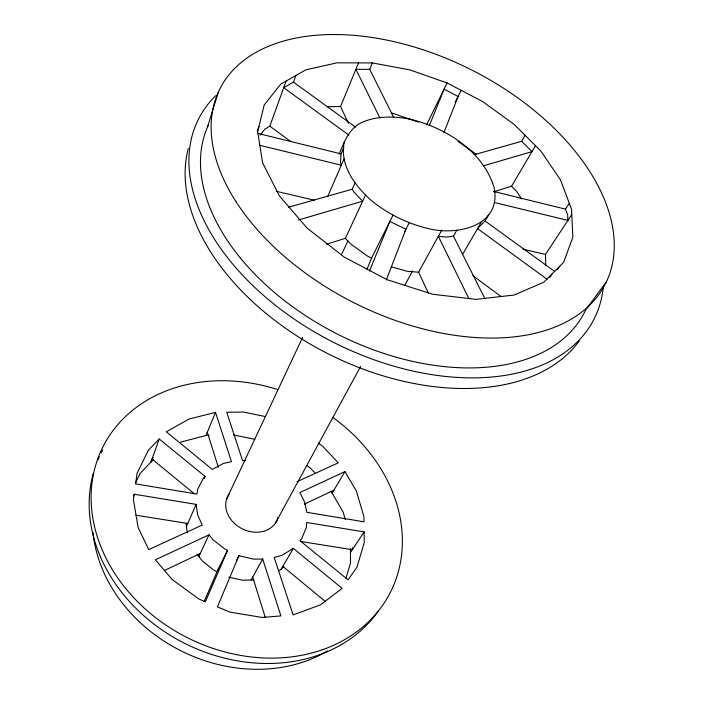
<?xml version="1.0" encoding="UTF-8"?>
<svg xmlns="http://www.w3.org/2000/svg" width="704" height="704" viewBox="0 0 704 704"><rect width="100%" height="100%" fill="white"/><g stroke="black" fill="none" stroke-linecap="round" stroke-linejoin="round"><path stroke-width="1.06" d="M344.291 142.102C339.31 165.211 355.106 185.935 371.307 200.517C388.406 214.377 408.452 224.171 429.95 228.941C458.726 235.673 502.005 225.333 494.058 187.317C482.706 150.841 446.38 128.401 411.066 119.354C394.46 116.107 376.86 115.606 361.134 122.734C348.797 128.973 344.115 142.129 339.152 154.114M343.878 147.4L341.088 153.894L340.437 162.131L341.308 165.185L259.424 145.226M134.191 494.226L133.434 499.734L138.186 527.666L148.72 549.569L202.215 525.096L197.639 514.853L196.117 504.372L134.191 494.226L133.461 496.285M345.937 578.23L350.513 563.068L350.442 548.618M207.574 126.887L218.143 92.717M257.294 131.173L258.984 126.359M260.102 135.194L264.713 129.237L269.834 126.157L286.097 81.057M150.797 462.264L159.245 439.006L205.137 476.441L204.301 478.377M348.902 135.133L283.694 87.71L293.454 82.113L295.882 75.504M386.302 279.99L405.918 229.205L389.875 221.434L369.45 271.058M443.925 132.563L458.102 96.474L444.092 89.144L429.414 125.426M348.418 123.218L340.542 106.506L358.53 62.894M180.154 442.253L205.964 435.503L215.521 412.386L189.174 419.003L166.25 431.781L212.247 469.41L223.643 463.382L231.466 461.63L215.521 412.386M366.951 269.245L371.571 258.095L393.052 215.081M238.902 555.764L217.422 606.848L229.891 612.102L262.134 617.461L280.905 615.912L262.68 559.029L253.898 559.143L238.902 555.764L236.412 560.56M393.712 117.357L369.706 69.318L372.398 62.938L409.746 69.846L447.11 82.966L482.618 101.543L514.474 124.652L540.971 151.184L560.472 179.846L571.507 209.106L572.845 237.23L563.684 262.258L543.849 282.172L514.043 295.055L476.018 299.358L432.546 294.237L387.262 279.77L344.186 257.066L307.164 228.175L279.303 195.765L262.574 162.73L257.682 131.727L264.202 104.975L280.861 84.031L305.844 69.846L337.075 62.823L372.398 62.938M227.577 550.352L205.374 601.779L199.03 599.104L172.119 579.506L155.39 559.786L209.018 534.838L212.687 539.458L224.814 549.032L227.577 550.352L216.867 571.701L214.183 570.416L202.409 561.053L197.041 554.215M327.598 196.803L344.124 158.682M204.125 601.63L218.363 568.718M186.446 526.566L196.117 504.372M288.578 207.231L352.211 189.226L355.133 182.758M326.542 244.226L345.374 238.322L365.693 194.753M198.854 556.521L209.018 534.838M226.521 499.312L302.641 337.286M341.396 254.778L347.934 240.865M135.485 482.944L140.14 473.405L153.551 459.386M426.562 124.934L447.11 82.966M455.189 102.247L461.19 90.332M404.43 232.082L409.182 222.895M275.616 522.799L360.615 366.467M404.694 285.402L412.562 270.926M428.314 292.996L418.598 272.219L441.76 230.094M251.082 580.026L262.68 559.029M468.855 298.531L438.346 236.315L446.354 237.081L453.464 236.148L456.949 229.97M474.214 154.713L521.664 141.293L525.114 135.3M462.387 254.681L481.105 222.517M278.37 571.023L281.125 569.307L293.357 548.354L342.162 588.403L320.434 604.85L293.119 614.9L274.164 557.436L282.137 555.245L293.357 548.354M547.105 279.268L477.541 228.633L485.065 220.986L488.629 214.887M493.918 191.743L511.562 186.208L535.471 145.675M332.165 493.152L344.916 471.61L356.286 490.855L363.906 516.542L363.986 521.814L306.821 512.318L304.718 502.225L299.878 492.562L344.916 471.61M494.182 202.444L567.89 220.414L567.653 214.993L565.47 209.141L569.298 203.254M545.732 265.232L545.477 254.452L571.762 214.526M350.46 552.605L364.126 531.898L306.75 522.5L306.337 527.446L301.594 538.85L299.983 540.707L348.11 579.832L356.998 567.037L364.276 542.502L364.126 531.898M549.701 277.376L551.989 273.997M557.401 269.641L559.689 266.27M606.725 281.274L585.605 310.077A210.091 131.12 26.8 0 1 341.273 336.037A210.091 131.12 26.8 0 1 208.454 124.934M281.125 569.307L283.738 566.271M153.358 457.574L151.976 459.017L194.234 493.706M159.245 439.006L148.394 450.199L137.069 473.308L135.617 483.886L196.935 494.067L197.718 489.157L203.386 478.174L205.137 476.441M164.534 570.434L200.27 553.494M304.374 504.161L333.951 490.142M297.035 481.703L338.29 462.827L322.555 446.125L318.138 443.045M298.346 220.018L362.692 201.186L354.174 192.412L352.211 189.226M483.437 165.845L531.951 151.642L521.664 141.293M254.003 579.964L242.502 580.193L228.932 577.183M205.964 435.503L209.255 435.442M327.351 106.726L340.542 106.506M369.706 69.318L355.881 69.318L379.861 117.876M245.634 460.601L242.519 460.539L226.741 412.262L243.637 412.078L265.602 416.627M418.598 272.219L407.15 271.269L391.318 266.798M135.854 515.187L187.792 523.468M300.458 541.438L352.37 549.71L352.361 547.712M233.473 434.984L254.707 439.27M276.311 191.303L314.433 200.244M523.002 249.181L545.477 254.452M257.673 133.355L341.088 153.894M493.627 191.453L565.47 209.141M391.38 112.834L418.282 122.091M371.571 258.095L367.787 256.265L350.724 243.971L345.374 238.322M458.04 141.434L476.626 154.537M306.9 465.599L310.473 468.107L315.568 473.581M485.065 220.986L554.796 271.533M293.454 82.113L355.67 127.248M472.85 275.695L501.072 296.507M269.834 126.157L290.822 141.618M282.832 566.386L325.398 601.533M511.562 186.208L516.815 191.629L521.567 198.942M331.1 491.322L343.138 512.107L345.25 519.499M453.464 236.148L484.986 298.786M207.302 432.274L218.416 467.5M252.701 577.095L265.338 617.566M186.076 523.899L187.299 532.761M603.284 286.906A221.619 138.433 26.8 0 1 336.785 343.974A221.619 138.433 26.8 0 1 215.609 95.744M579.146 341.018A219.375 138.635 26.8 0 1 331.197 355.335A219.375 138.635 26.8 0 1 188.258 148.553M277.974 517.449A27.394 22.405 26.9 0 1 242.704 529.047A27.394 22.405 26.9 0 1 229.09 494.058M333.106 417.613A161.084 132.326 26.9 0 1 333.186 645.462A161.084 132.326 26.9 0 1 94.054 524.489A161.084 132.326 26.9 0 1 277.561 389.514M378.25 611.16A159.905 131.974 26.9 0 1 187.326 644.653A159.905 131.974 26.9 0 1 93.28 473.334M97.988 459.818A159.905 131.974 26.9 0 1 99.317 456.808M101.218 452.892A159.905 131.974 26.9 0 1 102.731 450.023M327.448 650.962A148.711 124.203 26.9 0 1 180.444 650.558A148.711 124.203 26.9 0 1 92.99 532.356M236.148 201.898A216.005 130.416 26.8 0 0 585.288 309.17A216.005 130.416 26.8 0 0 416.83 47.784A216.005 130.416 26.8 0 0 236.148 201.898"/></g></svg>
